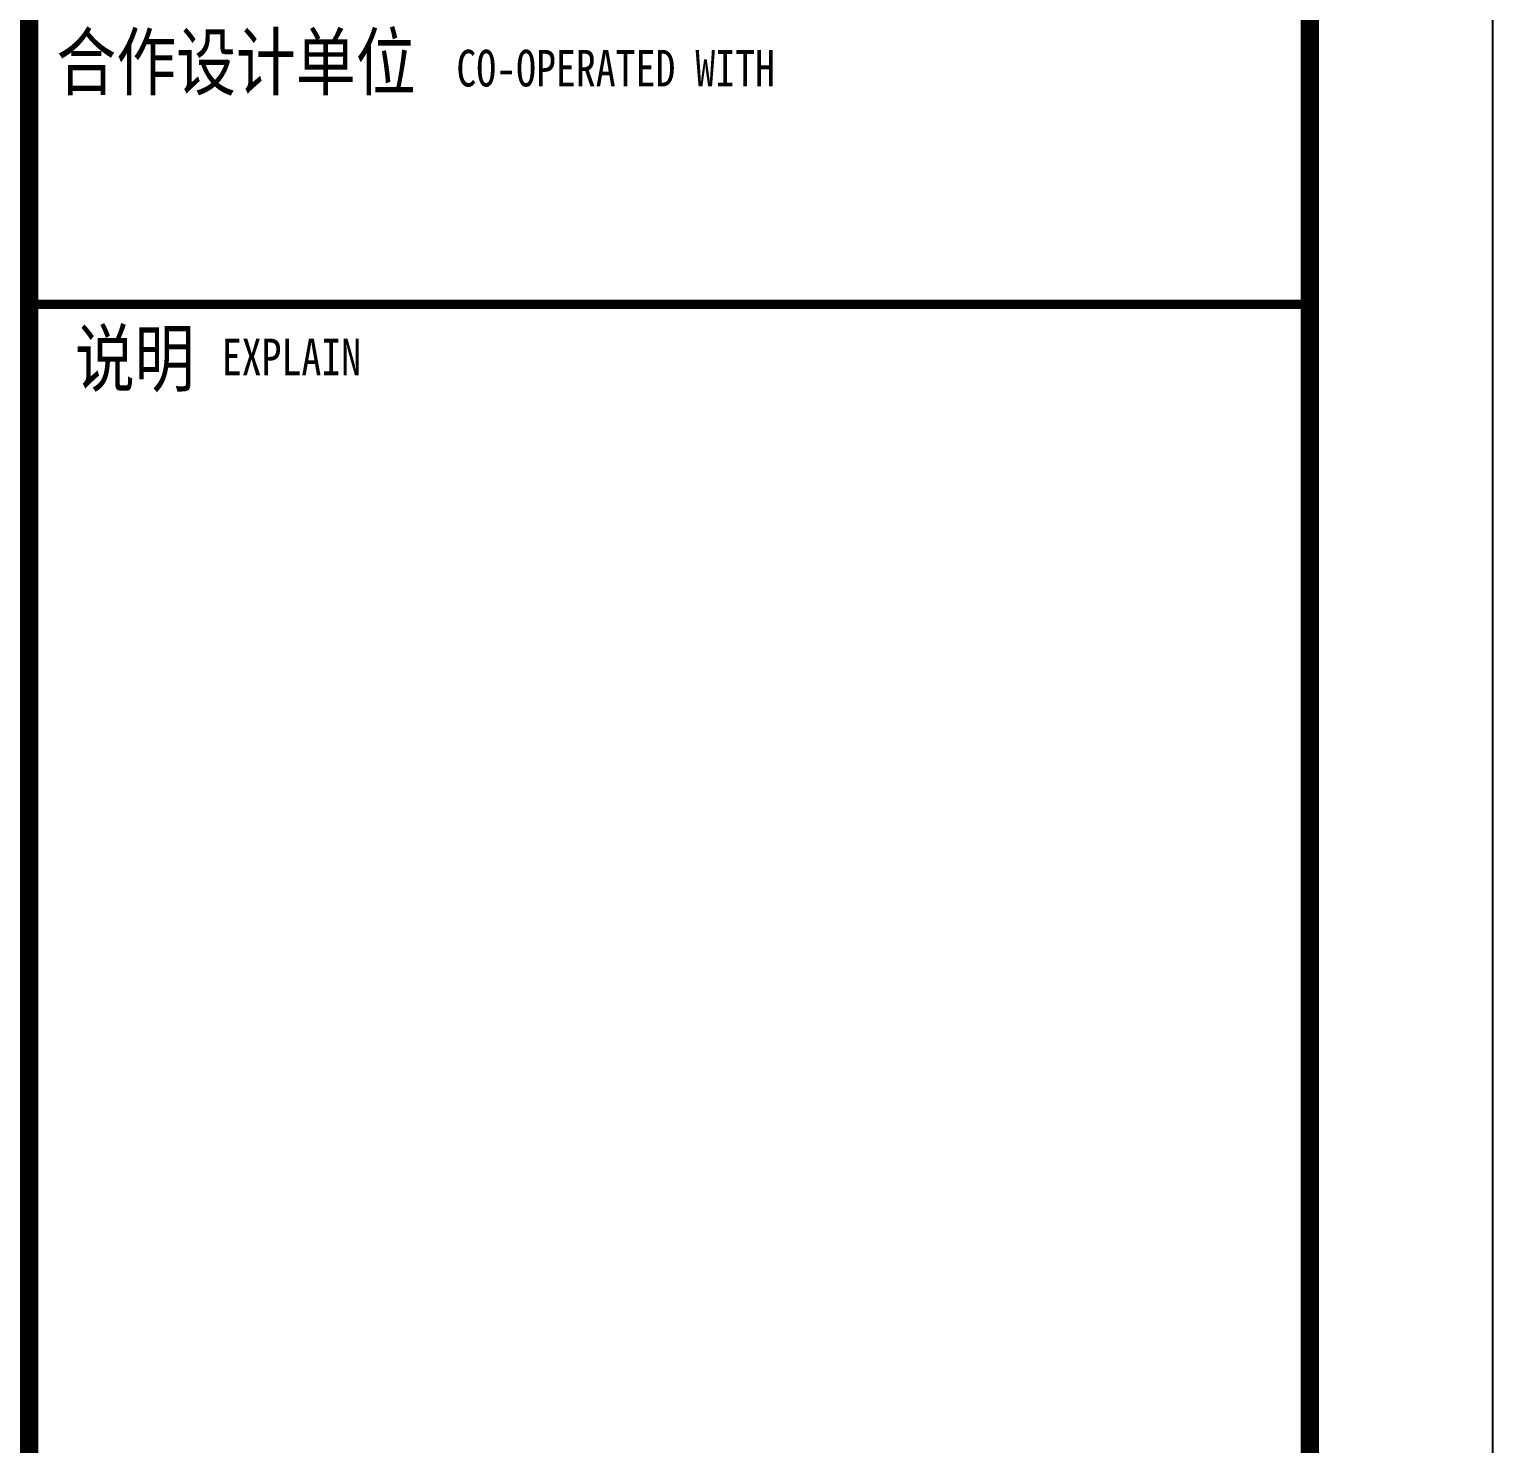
# Model space of a CAD drawing. Extents: x 1051052 to 1482120, y -981644 to -673261.
# Drawn here: x 1169947 to 1181365, y -798348 to -787311 of the extents above; entities that cross this region are included whole.
import ezdxf

# ---------------------------------------------------------------- set-up
doc = ezdxf.new("R2010")
doc.units = 0
doc.header["$LTSCALE"] = 1000
doc.header["$MEASUREMENT"] = 0
doc.layers.add('TK', color=142, linetype='Continuous')
doc.layers.add('填充', color=8, linetype='Continuous')
doc.styles.add('HYZT1', font='', dxfattribs={"width": 0.8})
doc.styles.get('HYZT1').set_extended_font_data('SimSun')

# ---------------------------------------------------------------- blocks, each defined once
blk = doc.blocks.new('A$C05385F37')
at = {"layer": 'TK'}
blk.add_line((-1000, -1000), (-1000, -26100.1), dxfattribs=at)
for points, const_width in [([(-8000, -1000), (-8000, -41000)], 100), ([(-1000, -20000), (-8000, -20000)], 50)]:
    blk.add_lwpolyline(points, dxfattribs=dict(at, const_width=const_width))
at = {"layer": 'TK', "style": 'HYZT1', "width": 0.8}
for s, height, p in [('合作设计单位', 300, (-7852, -18824.9)), ('CO-OPERATED WITH', 200, (-5665.2, -18808.8)), ('说明', 300, (-7751, -20445.3)), ('EXPLAIN', 200, (-6947.7, -20387.6))]:
    blk.add_text(s, height=height, dxfattribs=at).set_placement(p)
blk = doc.blocks.new('A2K')
at = {"layer": 'TK'}
blk.add_lwpolyline([(0, 0), (59400, 0), (59400, 42000), (0, 42000)], close=True, dxfattribs=at)
at = {"layer": 'TK', "const_width": 100}
blk.add_lwpolyline([(2500, 1000), (58400, 1000), (58400, 41000), (2500, 41000)], close=True, dxfattribs=at)
at = {"color": 4}
blk.add_blockref('A$C05385F37', (59400, 42000), dxfattribs=at)

msp = doc.modelspace()

# ---------------------------------------------------------------- block references
at = {"layer": '填充', "xscale": 1.427198797693996, "yscale": 1.427198797693996, "zscale": 1.427198797693996}
msp.add_blockref('A2K', (1096589.162, -820855.139), dxfattribs=at)

doc.saveas('drawing.dxf')
